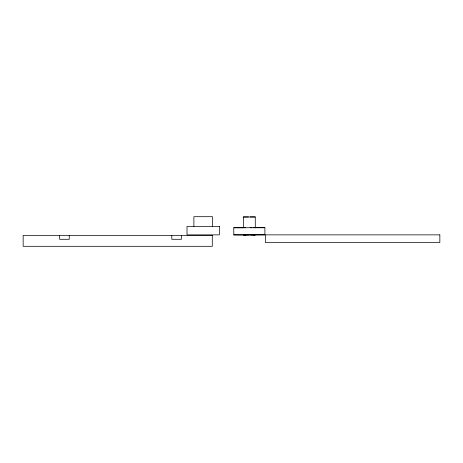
<?xml version="1.0" encoding="UTF-8"?>
<svg xmlns="http://www.w3.org/2000/svg" width="463" height="463" viewBox="0 0 463 463"><rect width="100%" height="100%" fill="white"/><g stroke="black" fill="none" stroke-linecap="round" stroke-linejoin="round"><path stroke-width="0.69" d="M243.764 227.744L243.37 227.738L243.353 216.979L255.275 216.956L255.287 227.721L253.029 227.715M243.37 227.738L245.72 227.721M255.275 227.721L254.899 227.715L264.894 227.703L264.905 234.839L243.393 234.938L245.639 234.949M248.498 234.949L233.792 234.891L233.78 227.755L264.894 227.703M233.792 234.891L264.905 234.839M252.948 234.938L255.298 234.92L250.182 234.92M250.159 216.956L255.275 216.956M248.475 216.985L243.353 216.979M242.936 227.767L233.78 227.755M250.17 227.715L251.681 227.715M212.511 226.407L212.511 216.696L193.887 216.696L193.887 226.407M181.444 235.401L181.444 239.29L171.808 239.29L171.808 235.401M69.242 235.401L69.242 239.29L59.605 239.29L59.605 235.401M219.404 226.407L187 226.407L187 234.863L219.404 234.863L219.404 226.407M439.85 234.863L265.334 234.863L265.334 242.519L439.85 242.519L439.85 234.863M212.286 235.401L23.15 235.401L23.15 246.304L212.286 246.304L212.286 235.401"/></g></svg>
